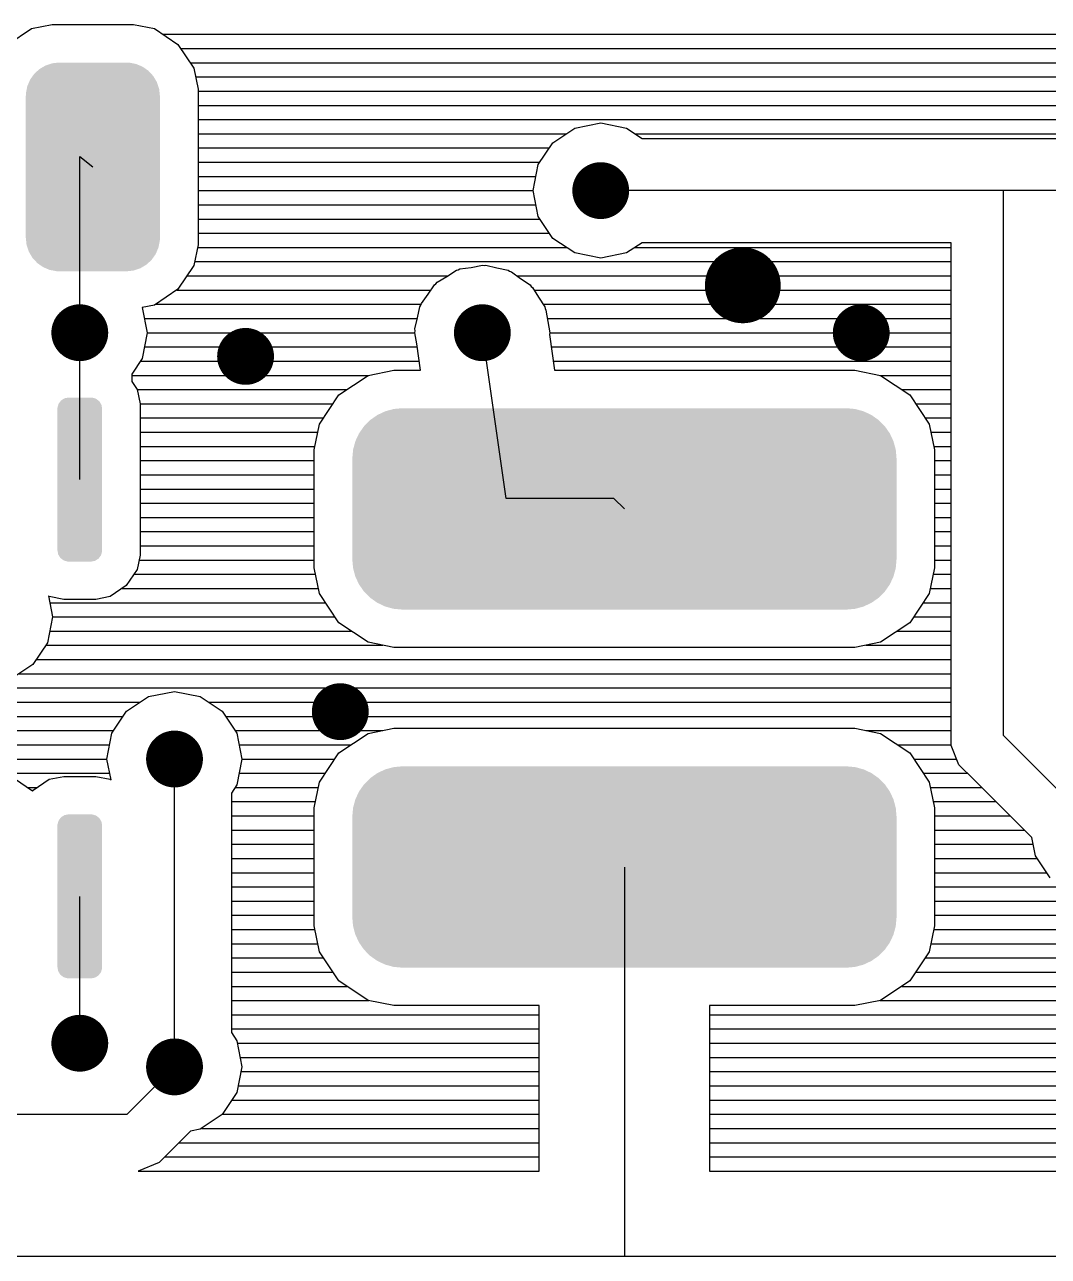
# Model space of a CAD drawing. Extents: x 295 to 953, y 10 to 290.
# Drawn here: x 773.85 to 809.54, y 224.25 to 267.18 of the extents above; entities that cross this region are included whole.
import ezdxf

# ---------------------------------------------------------------- set-up
doc = ezdxf.new("R2010")
doc.units = 0
doc.header["$LTSCALE"] = 5
doc.header["$MEASUREMENT"] = 0
doc.layers.get('0').update_dxf_attribs({"linetype": 'CONTINUOUS', "lineweight": 25})

msp = doc.modelspace()

# ---------------------------------------------------------------- linework, layer by layer
for p, q in [((774.094, 267.04), (774.82, 267.178)), ((774.82, 267.178), (777.653, 267.178)), ((777.653, 267.178), (778.38, 267.04)), ((773.268, 266.485), (774.094, 267.04)), ((778.38, 267.04), (779.199, 266.485)), ((778.67, 266.842), (828.61, 266.842)), ((779.199, 266.485), (779.753, 265.66)), ((779.291, 266.346), (828.61, 266.346)), ((779.628, 265.851), (828.61, 265.851)), ((779.753, 265.66), (779.899, 264.933)), ((779.813, 265.356), (828.61, 265.356)), ((779.899, 264.933), (779.899, 259.505)), ((779.899, 264.86), (828.61, 264.86)), ((779.899, 264.365), (828.61, 264.365)), ((779.899, 263.87), (828.61, 263.87)), ((793.034, 263.573), (793.939, 263.751)), ((793.939, 263.751), (794.837, 263.573)), ((779.899, 263.375), (792.737, 263.375)), ((792.268, 263.064), (793.034, 263.573)), ((794.837, 263.573), (795.378, 263.209)), ((795.134, 263.375), (828.61, 263.375)), ((795.378, 263.209), (828.61, 263.209)), ((779.899, 262.879), (792.149, 262.879)), ((791.759, 262.298), (792.268, 263.064)), ((775.778, 256.44), (775.778, 262.582)), ((775.778, 262.582), (776.233, 262.219)), ((779.899, 262.384), (791.819, 262.384)), ((791.581, 261.393), (791.759, 262.298)), ((779.899, 261.889), (791.68, 261.889)), ((779.899, 261.393), (791.581, 261.393)), ((791.759, 260.495), (791.581, 261.393)), ((807.972, 261.393), (793.939, 261.393)), ((828.61, 261.393), (807.972, 261.393)), ((807.972, 261.393), (807.972, 242.407)), ((779.899, 260.898), (791.68, 260.898)), ((779.899, 260.403), (791.819, 260.403)), ((792.268, 259.729), (791.759, 260.495)), ((779.899, 259.907), (792.149, 259.907)), ((779.899, 259.505), (779.753, 258.778)), ((779.879, 259.412), (792.743, 259.412)), ((793.034, 259.221), (792.268, 259.729)), ((795.378, 259.577), (794.837, 259.221)), ((795.128, 259.412), (806.156, 259.412)), ((806.156, 259.577), (795.378, 259.577)), ((806.156, 242.77), (806.156, 259.577)), ((779.78, 258.917), (806.156, 258.917)), ((793.939, 259.036), (793.034, 259.221)), ((794.837, 259.221), (793.939, 259.036)), ((779.753, 258.778), (779.199, 257.953)), ((788.576, 258.402), (788.907, 258.62)), ((788.907, 258.62), (788.973, 258.633)), ((788.973, 258.633), (789.025, 258.666)), ((789.025, 258.666), (789.422, 258.719)), ((789.422, 258.719), (789.811, 258.798)), ((789.811, 258.798), (789.871, 258.785)), ((789.871, 258.785), (789.937, 258.798)), ((789.937, 258.798), (790.32, 258.699)), ((790.32, 258.699), (790.709, 258.62)), ((790.709, 258.62), (790.762, 258.587)), ((790.762, 258.587), (790.828, 258.567)), ((790.828, 258.567), (791.145, 258.329)), ((779.516, 258.422), (788.609, 258.422)), ((787.923, 257.781), (788.14, 258.111)), ((788.14, 258.111), (788.193, 258.144)), ((788.193, 258.144), (788.233, 258.197)), ((788.233, 258.197), (788.576, 258.402)), ((791.02, 258.422), (806.156, 258.422)), ((791.145, 258.329), (791.475, 258.111)), ((791.475, 258.111), (791.509, 258.052)), ((791.509, 258.052), (791.561, 258.019)), ((779.199, 257.953), (778.38, 257.405)), ((779.159, 257.926), (788.022, 257.926)), ((787.685, 257.464), (787.923, 257.781)), ((791.561, 258.019), (791.766, 257.675)), ((791.614, 257.926), (806.156, 257.926)), ((791.766, 257.675), (791.984, 257.345)), ((778.38, 257.405), (777.957, 257.319)), ((777.957, 257.319), (778.129, 256.44)), ((778.419, 257.431), (787.678, 257.431)), ((787.553, 256.955), (787.632, 257.345)), ((787.632, 257.345), (787.665, 257.398)), ((787.665, 257.398), (787.685, 257.464)), ((791.925, 257.431), (806.156, 257.431)), ((791.984, 257.345), (791.997, 257.279)), ((791.997, 257.279), (792.03, 257.226)), ((792.03, 257.226), (792.09, 256.83)), ((778.03, 256.936), (787.546, 256.936)), ((787.454, 256.572), (787.553, 256.955)), ((792.07, 256.936), (806.156, 256.936)), ((792.09, 256.83), (792.162, 256.44)), ((775.778, 251.322), (775.778, 256.44)), ((778.129, 256.44), (777.95, 255.542)), ((778.129, 256.44), (787.454, 256.44)), ((787.467, 256.506), (787.454, 256.572)), ((787.454, 256.44), (787.467, 256.506)), ((787.526, 256.051), (787.454, 256.44)), ((790.637, 250.662), (789.811, 256.44)), ((792.162, 256.44), (792.149, 256.381)), ((792.149, 256.381), (792.327, 255.133)), ((792.162, 256.44), (806.156, 256.44)), ((778.03, 255.945), (787.546, 255.945)), ((787.658, 255.133), (787.526, 256.051)), ((792.215, 255.945), (806.156, 255.945)), ((777.95, 255.542), (777.594, 255.001)), ((777.891, 255.45), (787.612, 255.45)), ((792.281, 255.45), (806.156, 255.45)), ((785.829, 254.954), (786.721, 255.133)), ((786.721, 255.133), (787.658, 255.133)), ((792.327, 255.133), (802.801, 255.133)), ((802.801, 255.133), (803.693, 254.954)), ((777.594, 255.001), (777.594, 254.736)), ((777.594, 254.954), (785.849, 254.954)), ((777.594, 254.736), (777.779, 254.459)), ((784.805, 254.274), (785.829, 254.954)), ((803.673, 254.954), (806.156, 254.954)), ((803.693, 254.954), (804.717, 254.274)), ((777.779, 254.459), (785.089, 254.459)), ((777.779, 254.459), (777.878, 253.964)), ((784.132, 253.257), (784.805, 254.274)), ((804.433, 254.459), (806.156, 254.459)), ((804.717, 254.274), (805.39, 253.257)), ((777.878, 253.964), (784.601, 253.964)), ((777.878, 253.964), (777.878, 248.687)), ((804.921, 253.964), (806.156, 253.964)), ((777.878, 253.469), (784.271, 253.469)), ((805.251, 253.469), (806.156, 253.469)), ((777.878, 252.973), (784.072, 252.973)), ((783.947, 252.359), (784.132, 253.257)), ((805.39, 253.257), (805.575, 252.359)), ((805.45, 252.973), (806.156, 252.973)), ((777.878, 252.478), (783.973, 252.478)), ((805.549, 252.478), (806.156, 252.478)), ((783.947, 248.245), (783.947, 252.359)), ((805.575, 252.359), (805.575, 248.245)), ((777.878, 251.983), (783.947, 251.983)), ((805.575, 251.983), (806.156, 251.983)), ((777.878, 251.487), (783.947, 251.487)), ((805.575, 251.487), (806.156, 251.487)), ((777.878, 250.992), (783.947, 250.992)), ((805.575, 250.992), (806.156, 250.992)), ((777.878, 250.497), (783.947, 250.497)), ((794.394, 250.662), (790.637, 250.662)), ((794.764, 250.299), (794.394, 250.662)), ((805.575, 250.497), (806.156, 250.497)), ((777.878, 250.001), (783.947, 250.001)), ((805.575, 250.001), (806.156, 250.001)), ((777.878, 249.506), (783.947, 249.506)), ((805.575, 249.506), (806.156, 249.506)), ((777.878, 249.011), (783.947, 249.011)), ((805.575, 249.011), (806.156, 249.011)), ((777.878, 248.687), (777.779, 248.185)), ((777.779, 248.185), (777.396, 247.624)), ((777.845, 248.516), (783.947, 248.516)), ((784.132, 247.347), (783.947, 248.245)), ((805.575, 248.245), (805.39, 247.347)), ((805.575, 248.516), (806.156, 248.516)), ((777.667, 248.02), (783.993, 248.02)), ((805.529, 248.02), (806.156, 248.02)), ((777.396, 247.624), (776.834, 247.241)), ((777.257, 247.525), (784.092, 247.525)), ((784.805, 246.33), (784.132, 247.347)), ((805.39, 247.347), (804.717, 246.33)), ((805.43, 247.525), (806.156, 247.525)), ((774.715, 247.241), (774.682, 247.267)), ((774.682, 247.267), (774.827, 246.534)), ((775.216, 247.142), (774.715, 247.241)), ((774.728, 247.03), (784.337, 247.03)), ((776.333, 247.142), (775.216, 247.142)), ((776.834, 247.241), (776.333, 247.142)), ((805.185, 247.03), (806.156, 247.03)), ((774.827, 246.534), (774.648, 245.636)), ((774.827, 246.534), (784.667, 246.534)), ((804.855, 246.534), (806.156, 246.534)), ((774.728, 246.039), (785.235, 246.039)), ((785.829, 245.649), (784.805, 246.33)), ((804.717, 246.33), (803.693, 245.649)), ((804.287, 246.039), (806.156, 246.039)), ((774.648, 245.636), (774.14, 244.87)), ((786.721, 245.471), (785.829, 245.649)), ((803.693, 245.649), (802.801, 245.471)), ((774.589, 245.544), (786.338, 245.544)), ((802.801, 245.471), (786.721, 245.471)), ((803.184, 245.544), (806.156, 245.544)), ((774.14, 244.87), (773.374, 244.362)), ((774.259, 245.048), (806.156, 245.048)), ((773.665, 244.553), (806.156, 244.553)), ((770.845, 244.058), (806.156, 244.058)), ((778.175, 243.761), (779.08, 243.939)), ((779.08, 243.939), (779.978, 243.761)), ((771.181, 243.563), (777.878, 243.563)), ((777.409, 243.252), (778.175, 243.761)), ((779.978, 243.761), (780.744, 243.252)), ((780.275, 243.563), (806.156, 243.563)), ((771.393, 243.067), (777.29, 243.067)), ((776.9, 242.486), (777.409, 243.252)), ((780.744, 243.252), (781.252, 242.486)), ((780.863, 243.067), (806.156, 243.067)), ((771.492, 242.572), (776.96, 242.572)), ((781.193, 242.572), (786.338, 242.572)), ((785.829, 242.473), (786.721, 242.651)), ((786.721, 242.651), (802.801, 242.651)), ((802.801, 242.651), (803.693, 242.473)), ((803.184, 242.572), (806.156, 242.572)), ((806.156, 242.05), (806.156, 242.77)), ((776.722, 241.581), (776.9, 242.486)), ((781.252, 242.486), (781.431, 241.581)), ((784.805, 241.793), (785.829, 242.473)), ((803.693, 242.473), (804.717, 241.793)), ((807.972, 242.407), (811.274, 239.105)), ((771.459, 242.077), (776.821, 242.077)), ((781.332, 242.077), (785.235, 242.077)), ((784.132, 240.776), (784.805, 241.793)), ((804.287, 242.077), (806.156, 242.077)), ((804.717, 241.793), (805.39, 240.776)), ((806.427, 241.383), (806.156, 242.05)), ((771.36, 241.581), (776.722, 241.581)), ((776.867, 240.855), (776.722, 241.581)), ((779.08, 230.85), (779.08, 241.581)), ((781.431, 241.581), (781.252, 240.683)), ((781.431, 241.581), (784.667, 241.581)), ((804.855, 241.581), (806.348, 241.581)), ((806.942, 240.868), (806.427, 241.383)), ((771.069, 241.086), (776.821, 241.086)), ((773.532, 240.875), (774.094, 240.498)), ((774.153, 240.498), (774.715, 240.875)), ((774.715, 240.875), (775.216, 240.974)), ((775.216, 240.974), (776.333, 240.974)), ((776.333, 240.974), (776.834, 240.875)), ((776.834, 240.875), (776.867, 240.855)), ((781.332, 241.086), (784.337, 241.086)), ((805.185, 241.086), (806.724, 241.086)), ((808.969, 238.841), (806.942, 240.868)), ((773.955, 240.591), (774.292, 240.591)), ((774.094, 240.498), (774.127, 240.459)), ((774.127, 240.459), (774.153, 240.498)), ((781.252, 240.683), (781.061, 240.386)), ((781.193, 240.591), (784.092, 240.591)), ((783.947, 239.877), (784.132, 240.776)), ((805.39, 240.776), (805.575, 239.877)), ((805.43, 240.591), (807.219, 240.591)), ((781.061, 240.386), (781.061, 232.045)), ((781.061, 240.095), (783.993, 240.095)), ((805.529, 240.095), (807.715, 240.095)), ((781.061, 239.6), (783.947, 239.6)), ((783.947, 235.763), (783.947, 239.877)), ((805.575, 239.877), (805.575, 235.763)), ((805.575, 239.6), (808.21, 239.6)), ((781.061, 239.105), (783.947, 239.105)), ((805.575, 239.105), (808.705, 239.105)), ((809.095, 238.207), (808.969, 238.841)), ((781.061, 238.61), (783.947, 238.61)), ((805.575, 238.61), (809.016, 238.61)), ((781.061, 238.114), (783.947, 238.114)), ((805.575, 238.114), (809.154, 238.114)), ((809.603, 237.441), (809.095, 238.207)), ((781.061, 237.619), (783.947, 237.619)), ((794.764, 237.817), (794.764, 224.246)), ((805.575, 237.619), (809.485, 237.619)), ((781.061, 237.124), (783.947, 237.124)), ((805.575, 237.124), (810.079, 237.124)), ((775.778, 231.675), (775.778, 236.793)), ((781.061, 236.628), (783.947, 236.628)), ((805.575, 236.628), (812.47, 236.628)), ((781.061, 236.133), (783.947, 236.133)), ((805.575, 236.133), (812.47, 236.133)), ((784.132, 234.865), (783.947, 235.763)), ((805.575, 235.763), (805.39, 234.865)), ((781.061, 235.638), (783.973, 235.638)), ((805.549, 235.638), (812.47, 235.638)), ((781.061, 235.142), (784.072, 235.142)), ((784.805, 233.848), (784.132, 234.865)), ((805.39, 234.865), (804.717, 233.848)), ((805.45, 235.142), (812.47, 235.142)), ((781.061, 234.647), (784.271, 234.647)), ((805.251, 234.647), (812.47, 234.647)), ((781.061, 234.152), (784.601, 234.152)), ((804.921, 234.152), (812.47, 234.152)), ((781.061, 233.657), (785.089, 233.657)), ((785.829, 233.168), (784.805, 233.848)), ((804.717, 233.848), (803.693, 233.168)), ((804.433, 233.657), (812.569, 233.657)), ((781.061, 233.161), (785.849, 233.161)), ((786.721, 232.99), (785.829, 233.168)), ((803.693, 233.168), (802.801, 232.99)), ((803.673, 233.161), (812.76, 233.161)), ((791.792, 232.99), (786.721, 232.99)), ((791.792, 227.218), (791.792, 232.99)), ((802.801, 232.99), (797.736, 232.99)), ((797.736, 232.99), (797.736, 227.218)), ((781.061, 232.666), (791.792, 232.666)), ((797.736, 232.666), (812.456, 232.666)), ((781.061, 232.171), (791.792, 232.171)), ((781.061, 232.045), (781.252, 231.755)), ((797.736, 232.171), (812.318, 232.171)), ((781.252, 231.755), (781.431, 230.85)), ((781.266, 231.675), (791.792, 231.675)), ((797.736, 231.675), (812.219, 231.675)), ((781.365, 231.18), (791.792, 231.18)), ((797.736, 231.18), (812.318, 231.18)), ((777.429, 229.199), (779.08, 230.85)), ((781.431, 230.85), (781.252, 229.952)), ((781.398, 230.685), (791.792, 230.685)), ((797.736, 230.685), (812.456, 230.685)), ((781.299, 230.189), (791.792, 230.189)), ((797.736, 230.189), (812.192, 230.189)), ((781.252, 229.952), (780.744, 229.186)), ((781.087, 229.694), (791.792, 229.694)), ((797.736, 229.694), (811.882, 229.694)), ((727.899, 229.199), (777.429, 229.199)), ((780.744, 229.186), (779.978, 228.677)), ((780.751, 229.199), (791.792, 229.199)), ((797.736, 229.199), (811.783, 229.199)), ((779.635, 228.604), (779.106, 228.076)), ((779.978, 228.677), (779.635, 228.604)), ((780.024, 228.704), (791.792, 228.704)), ((797.736, 228.704), (811.783, 228.704)), ((779.106, 228.076), (778.545, 227.521)), ((779.238, 228.208), (791.792, 228.208)), ((797.736, 228.208), (811.783, 228.208)), ((778.743, 227.713), (791.792, 227.713)), ((797.736, 227.713), (811.783, 227.713)), ((778.545, 227.521), (777.818, 227.218)), ((777.818, 227.218), (791.792, 227.218)), ((797.736, 227.218), (811.849, 227.218)), ((794.764, 224.246), (630.49, 224.246)), ((842.643, 224.246), (794.764, 224.246))]:
    msp.add_line(p, q)
for points, const_width in [([(793.443, 261.393, 1), (794.434, 261.393, 1)], 0.991), ([(798.231, 258.091, 1), (799.552, 258.091, 1)], 1.321), ([(775.282, 256.44, 1), (776.273, 256.44, 1)], 0.991), ([(789.316, 256.44, 1), (790.307, 256.44, 1)], 0.991), ([(802.524, 256.44, 1), (803.515, 256.44, 1)], 0.991), ([(781.061, 255.615, 1), (782.052, 255.615, 1)], 0.991), ([(784.363, 243.232, 1), (785.354, 243.232, 1)], 0.991), ([(778.584, 241.581, 1), (779.575, 241.581, 1)], 0.991), ([(775.282, 231.675, 1), (776.273, 231.675, 1)], 0.991), ([(778.584, 230.85, 1), (779.575, 230.85, 1)], 0.991)]:
    msp.add_lwpolyline(points, format="xyb", close=True, dxfattribs=dict(const_width=const_width))
for points in [[(774.579, 265.752), (774.745, 265.807), (777.872, 265.752), (777.742, 265.807)], [(774.745, 265.807), (774.815, 265.831), (777.742, 265.807), (777.619, 265.831)], [(774.815, 265.831), (775.025, 265.854), (777.619, 265.831), (777.498, 265.854)], [(775.025, 265.854), (775.061, 265.858), (777.498, 265.854), (777.406, 265.858)], [(774.041, 265.254), (774.133, 265.385), (778.418, 265.254), (778.341, 265.385)], [(774.133, 265.385), (774.184, 265.457), (778.341, 265.385), (778.275, 265.457)], [(774.184, 265.457), (774.303, 265.568), (778.275, 265.457), (778.173, 265.568)], [(774.303, 265.568), (774.366, 265.626), (778.173, 265.568), (778.091, 265.626)], [(774.366, 265.626), (774.509, 265.71), (778.091, 265.626), (777.97, 265.71)], [(774.509, 265.71), (774.579, 265.752), (777.97, 265.71), (777.872, 265.752)], [(773.899, 264.781), (773.928, 264.935), (778.561, 264.781), (778.545, 264.935)], [(773.928, 264.935), (773.945, 265.025), (778.545, 264.935), (778.515, 265.025)], [(773.945, 265.025), (774.007, 265.171), (778.515, 265.025), (778.467, 265.171)], [(774.007, 265.171), (774.041, 265.254), (778.467, 265.171), (778.418, 265.254)], [(773.892, 259.749), (773.892, 264.689), (778.575, 259.749), (778.575, 264.689)], [(773.896, 264.689), (773.899, 264.781), (778.571, 264.689), (778.561, 264.781)], [(773.906, 259.657), (773.896, 259.749), (778.568, 259.657), (778.571, 259.749)], [(773.922, 259.502), (773.906, 259.657), (778.539, 259.502), (778.568, 259.657)], [(773.952, 259.413), (773.922, 259.502), (778.522, 259.413), (778.539, 259.502)], [(774, 259.267), (773.952, 259.413), (778.46, 259.267), (778.522, 259.413)], [(774.048, 259.184), (774, 259.267), (778.426, 259.184), (778.46, 259.267)], [(774.126, 259.053), (774.048, 259.184), (778.334, 259.053), (778.426, 259.184)], [(774.192, 258.981), (774.126, 259.053), (778.283, 258.981), (778.334, 259.053)], [(774.294, 258.87), (774.192, 258.981), (778.164, 258.87), (778.283, 258.981)], [(774.376, 258.812), (774.294, 258.87), (778.101, 258.812), (778.164, 258.87)], [(774.497, 258.727), (774.376, 258.812), (777.958, 258.727), (778.101, 258.812)], [(774.595, 258.686), (774.497, 258.727), (777.888, 258.686), (777.958, 258.727)], [(774.725, 258.63), (774.595, 258.686), (777.722, 258.63), (777.888, 258.686)], [(774.848, 258.607), (774.725, 258.63), (777.652, 258.607), (777.722, 258.63)], [(774.969, 258.584), (774.848, 258.607), (777.441, 258.584), (777.652, 258.607)], [(775.061, 258.58), (774.969, 258.584), (777.406, 258.58), (777.441, 258.584)], [(775.248, 254.156), (775.379, 254.18), (776.29, 254.156), (776.205, 254.18)], [(775.379, 254.18), (775.388, 254.182), (776.205, 254.18), (776.167, 254.182)], [(774.999, 253.792), (775, 253.829), (776.557, 253.792), (776.55, 253.829)], [(774.999, 248.852), (774.999, 253.792), (776.557, 248.852), (776.557, 253.792)], [(775, 253.829), (775.03, 253.933), (776.55, 253.829), (776.531, 253.933)], [(775.03, 253.933), (775.04, 253.967), (776.531, 253.933), (776.51, 253.967)], [(775.04, 253.967), (775.106, 254.054), (776.51, 253.967), (776.456, 254.054)], [(775.106, 254.054), (775.126, 254.08), (776.456, 254.054), (776.421, 254.08)], [(775.126, 254.08), (775.223, 254.14), (776.421, 254.08), (776.342, 254.14)], [(775.223, 254.14), (775.248, 254.156), (776.342, 254.14), (776.29, 254.156)], [(786.431, 253.703), (786.718, 253.78), (803.094, 253.703), (802.814, 253.78)], [(786.718, 253.78), (786.725, 253.782), (802.814, 253.78), (802.794, 253.782)], [(786.725, 253.782), (787.028, 253.809), (802.794, 253.782), (802.501, 253.809)], [(785.691, 253.186), (785.899, 253.393), (803.837, 253.186), (803.631, 253.393)], [(785.899, 253.393), (785.906, 253.4), (803.631, 253.393), (803.621, 253.4)], [(785.906, 253.4), (786.148, 253.569), (803.621, 253.4), (803.382, 253.569)], [(786.148, 253.569), (786.156, 253.574), (803.382, 253.569), (803.371, 253.574)], [(786.156, 253.574), (786.423, 253.699), (803.371, 253.574), (803.108, 253.699)], [(786.423, 253.699), (786.431, 253.703), (803.108, 253.699), (803.094, 253.703)], [(785.386, 252.662), (785.511, 252.928), (804.142, 252.662), (804.018, 252.928)], [(785.511, 252.928), (785.516, 252.937), (804.018, 252.928), (804.012, 252.937)], [(785.516, 252.937), (785.685, 253.177), (804.012, 252.937), (803.845, 253.177)], [(785.685, 253.177), (785.691, 253.186), (803.845, 253.177), (803.837, 253.186)], [(785.306, 252.369), (785.383, 252.652), (804.222, 252.369), (804.146, 252.652)], [(785.383, 252.652), (785.386, 252.662), (804.146, 252.652), (804.142, 252.662)], [(785.274, 248.542), (785.274, 252.055), (804.254, 248.542), (804.254, 252.055)], [(785.278, 252.055), (785.305, 252.358), (804.251, 252.055), (804.225, 252.358)], [(785.305, 252.358), (785.306, 252.369), (804.225, 252.358), (804.222, 252.369)], [(775.005, 248.815), (774.999, 248.852), (776.555, 248.815), (776.557, 248.852)], [(775.025, 248.712), (775.005, 248.815), (776.526, 248.712), (776.555, 248.815)], [(775.046, 248.678), (775.025, 248.712), (776.516, 248.678), (776.526, 248.712)], [(775.1, 248.59), (775.046, 248.678), (776.449, 248.59), (776.516, 248.678)], [(775.135, 248.564), (775.1, 248.59), (776.429, 248.564), (776.449, 248.59)], [(775.214, 248.504), (775.135, 248.564), (776.332, 248.504), (776.429, 248.564)], [(775.266, 248.489), (775.214, 248.504), (776.308, 248.489), (776.332, 248.504)], [(775.351, 248.464), (775.266, 248.489), (776.177, 248.464), (776.308, 248.489)], [(775.388, 248.463), (775.351, 248.464), (776.167, 248.463), (776.177, 248.464)], [(785.304, 248.239), (785.278, 248.542), (804.224, 248.239), (804.251, 248.542)], [(785.307, 248.228), (785.304, 248.239), (804.223, 248.228), (804.224, 248.239)], [(785.382, 247.945), (785.307, 248.228), (804.145, 247.945), (804.223, 248.228)], [(785.387, 247.935), (785.382, 247.945), (804.143, 247.935), (804.145, 247.945)], [(785.51, 247.669), (785.387, 247.935), (804.017, 247.669), (804.143, 247.935)], [(785.517, 247.66), (785.51, 247.669), (804.013, 247.66), (804.017, 247.669)], [(785.684, 247.42), (785.517, 247.66), (803.844, 247.42), (804.013, 247.66)], [(785.692, 247.411), (785.684, 247.42), (803.838, 247.411), (803.844, 247.42)], [(785.898, 247.204), (785.692, 247.411), (803.629, 247.204), (803.838, 247.411)], [(785.908, 247.197), (785.898, 247.204), (803.622, 247.197), (803.629, 247.204)], [(786.146, 247.028), (785.908, 247.197), (803.381, 247.028), (803.622, 247.197)], [(786.158, 247.023), (786.146, 247.028), (803.373, 247.023), (803.381, 247.028)], [(786.421, 246.898), (786.158, 247.023), (803.105, 246.898), (803.373, 247.023)], [(786.435, 246.894), (786.421, 246.898), (803.097, 246.894), (803.105, 246.898)], [(786.714, 246.817), (786.435, 246.894), (802.811, 246.817), (803.097, 246.894)], [(786.735, 246.816), (786.714, 246.817), (802.804, 246.816), (802.811, 246.817)], [(787.028, 246.789), (786.735, 246.816), (802.501, 246.789), (802.804, 246.816)], [(786.431, 241.221), (786.718, 241.298), (803.094, 241.221), (802.814, 241.298)], [(786.718, 241.298), (786.725, 241.3), (802.814, 241.298), (802.794, 241.3)], [(786.725, 241.3), (787.028, 241.327), (802.794, 241.3), (802.501, 241.327)], [(785.691, 240.704), (785.899, 240.912), (803.837, 240.704), (803.631, 240.912)], [(785.899, 240.912), (785.906, 240.919), (803.631, 240.912), (803.621, 240.919)], [(785.906, 240.919), (786.148, 241.087), (803.621, 240.919), (803.382, 241.087)], [(786.148, 241.087), (786.156, 241.093), (803.382, 241.087), (803.371, 241.093)], [(786.156, 241.093), (786.423, 241.218), (803.371, 241.093), (803.108, 241.218)], [(786.423, 241.218), (786.431, 241.221), (803.108, 241.218), (803.094, 241.221)], [(785.386, 240.181), (785.511, 240.446), (804.142, 240.181), (804.018, 240.446)], [(785.511, 240.446), (785.516, 240.456), (804.018, 240.446), (804.012, 240.456)], [(785.516, 240.456), (785.685, 240.696), (804.012, 240.456), (803.845, 240.696)], [(785.685, 240.696), (785.691, 240.704), (803.845, 240.696), (803.837, 240.704)], [(785.306, 239.887), (785.383, 240.17), (804.222, 239.887), (804.146, 240.17)], [(785.383, 240.17), (785.386, 240.181), (804.146, 240.17), (804.142, 240.181)], [(775.126, 239.552), (775.223, 239.612), (776.421, 239.552), (776.342, 239.612)], [(775.223, 239.612), (775.248, 239.627), (776.342, 239.612), (776.29, 239.627)], [(775.248, 239.627), (775.379, 239.651), (776.29, 239.627), (776.205, 239.651)], [(775.379, 239.651), (775.388, 239.653), (776.205, 239.651), (776.167, 239.653)], [(785.274, 236.06), (785.274, 239.574), (804.254, 236.06), (804.254, 239.574)], [(785.278, 239.574), (785.305, 239.877), (804.251, 239.574), (804.225, 239.877)], [(785.305, 239.877), (785.306, 239.887), (804.225, 239.877), (804.222, 239.887)], [(774.999, 239.263), (775, 239.301), (776.557, 239.263), (776.55, 239.301)], [(774.999, 234.324), (774.999, 239.263), (776.557, 234.324), (776.557, 239.263)], [(775, 239.301), (775.03, 239.404), (776.55, 239.301), (776.531, 239.404)], [(775.03, 239.404), (775.04, 239.438), (776.531, 239.404), (776.51, 239.438)], [(775.04, 239.438), (775.106, 239.525), (776.51, 239.438), (776.456, 239.525)], [(775.106, 239.525), (775.126, 239.552), (776.456, 239.525), (776.421, 239.552)], [(785.304, 235.757), (785.278, 236.06), (804.224, 235.757), (804.251, 236.06)], [(785.307, 235.747), (785.304, 235.757), (804.223, 235.747), (804.224, 235.757)], [(785.382, 235.464), (785.307, 235.747), (804.145, 235.464), (804.223, 235.747)], [(785.387, 235.454), (785.382, 235.464), (804.143, 235.454), (804.145, 235.464)], [(785.51, 235.188), (785.387, 235.454), (804.017, 235.188), (804.143, 235.454)], [(785.517, 235.178), (785.51, 235.188), (804.013, 235.178), (804.017, 235.188)], [(785.684, 234.938), (785.517, 235.178), (803.844, 234.938), (804.013, 235.178)], [(785.692, 234.93), (785.684, 234.938), (803.838, 234.93), (803.844, 234.938)], [(785.898, 234.722), (785.692, 234.93), (803.629, 234.722), (803.838, 234.93)], [(785.908, 234.715), (785.898, 234.722), (803.622, 234.715), (803.629, 234.722)], [(786.146, 234.547), (785.908, 234.715), (803.381, 234.547), (803.622, 234.715)], [(786.158, 234.541), (786.146, 234.547), (803.373, 234.541), (803.381, 234.547)], [(786.421, 234.417), (786.158, 234.541), (803.105, 234.417), (803.373, 234.541)], [(786.435, 234.413), (786.421, 234.417), (803.097, 234.413), (803.105, 234.417)], [(786.714, 234.336), (786.435, 234.413), (802.811, 234.336), (803.097, 234.413)], [(775.005, 234.286), (774.999, 234.324), (776.555, 234.286), (776.557, 234.324)], [(775.025, 234.183), (775.005, 234.286), (776.526, 234.183), (776.555, 234.286)], [(775.046, 234.149), (775.025, 234.183), (776.516, 234.149), (776.526, 234.183)], [(775.1, 234.062), (775.046, 234.149), (776.449, 234.062), (776.516, 234.149)], [(775.135, 234.035), (775.1, 234.062), (776.429, 234.035), (776.449, 234.062)], [(775.214, 233.975), (775.135, 234.035), (776.332, 233.975), (776.429, 234.035)], [(786.735, 234.334), (786.714, 234.336), (802.804, 234.334), (802.811, 234.336)], [(787.028, 234.307), (786.735, 234.334), (802.501, 234.307), (802.804, 234.334)], [(775.266, 233.96), (775.214, 233.975), (776.308, 233.96), (776.332, 233.975)], [(775.351, 233.936), (775.266, 233.96), (776.177, 233.936), (776.308, 233.96)], [(775.388, 233.934), (775.351, 233.936), (776.167, 233.934), (776.177, 233.936)]]:
    msp.add_solid(points)

doc.saveas('drawing.dxf')
